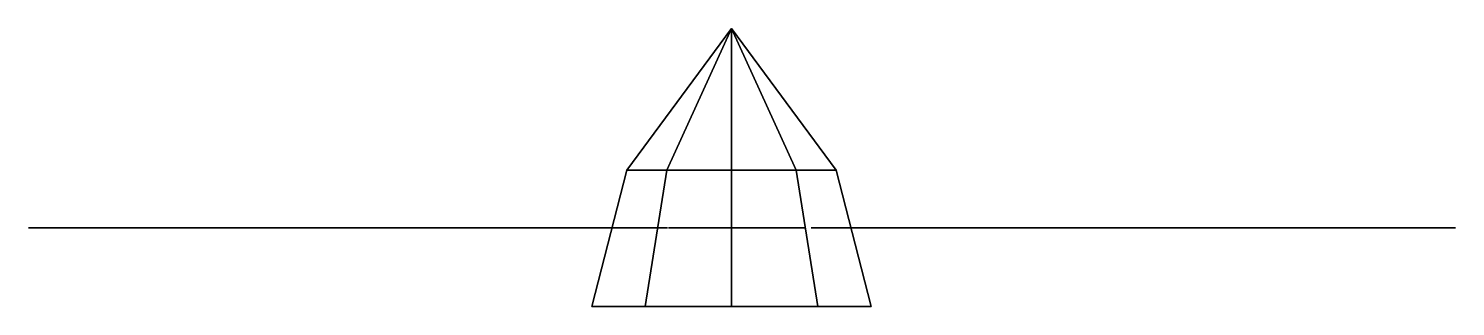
# Model space of a CAD drawing. Extents: x -1.34 to 1.38, y 4.77 to 5.3.
import ezdxf

# ---------------------------------------------------------------- set-up
doc = ezdxf.new("R2010")
doc.units = 0
doc.layers.add('PROPELLER', color=1, linetype='CONTINUOUS')

msp = doc.modelspace()

# ---------------------------------------------------------------- linework, layer by layer
at = {"layer": 'PROPELLER'}
for points in [[(-0.1997, 5.03, 0.0649), (-0.1234, 5.03, 0.1699), (0, 5.3)], [(-0.1997, 5.03, -0.0649), (-0.1997, 5.03, 0.0649), (0, 5.3)], [(-0.1234, 5.03, -0.1699), (-0.1997, 5.03, -0.0649), (0, 5.3)], [(-0.1234, 5.03, 0.1699), (0, 5.03, 0.21), (0, 5.3)], [(0, 5.03, -0.21), (-0.1234, 5.03, -0.1699), (0, 5.3)], [(0, 5.03, 0.21), (0.1234, 5.03, 0.1699), (0, 5.3)], [(0.1234, 5.03, 0.1699), (0.1997, 5.03, 0.0649), (0, 5.3)], [(0.1234, 5.03, -0.1699), (0, 5.03, -0.21), (0, 5.3)], [(0.1997, 5.03, -0.0649), (0.1234, 5.03, -0.1699), (0, 5.3)], [(0.1997, 5.03, 0.0649), (0.1997, 5.03, -0.0649), (0, 5.3)], [(-0.1234, 5.03, 0.1699), (-0.1997, 5.03, 0.0649), (-0.2663, 4.77, 0.0865), (-0.1646, 4.77, 0.2265)], [(-0.1997, 5.03, -0.0649), (-0.1234, 5.03, -0.1699), (-0.1646, 4.77, -0.2265), (-0.2663, 4.77, -0.0865)], [(-0.1997, 5.03, 0.0649), (-0.1997, 5.03, -0.0649), (-0.2663, 4.77, -0.0865), (-0.2663, 4.77, 0.0865)], [(0, 5.03, 0.21), (-0.1234, 5.03, 0.1699), (-0.1646, 4.77, 0.2265), (0, 4.77, 0.28)], [(-0.1234, 5.03, -0.1699), (0, 5.03, -0.21), (0, 4.77, -0.28), (-0.1646, 4.77, -0.2265)], [(0.1234, 5.03, 0.1699), (0, 5.03, 0.21), (0, 4.77, 0.28), (0.1646, 4.77, 0.2265)], [(0, 5.03, -0.21), (0.1234, 5.03, -0.1699), (0.1646, 4.77, -0.2265), (0, 4.77, -0.28)], [(0.1997, 5.03, 0.0649), (0.1234, 5.03, 0.1699), (0.1646, 4.77, 0.2265), (0.2663, 4.77, 0.0865)], [(0.1234, 5.03, -0.1699), (0.1997, 5.03, -0.0649), (0.2663, 4.77, -0.0865), (0.1646, 4.77, -0.2265)], [(0.1997, 5.03, -0.0649), (0.1997, 5.03, 0.0649), (0.2663, 4.77, 0.0865), (0.2663, 4.77, -0.0865)], [(-1.321, 4.92, -0.8246), (-1.341, 4.92, -0.79), (-1.2771, 4.92, -0.6607), (-1.0275, 4.92, -0.7129)], [(-1.0275, 4.92, -0.7129), (-1.2771, 4.92, -0.6607), (-1.341, 4.92, -0.79), (-1.321, 4.92, -0.8246)], [(-0.848, 4.92, -0.6439), (-1.1325, 4.92, -0.5311), (-1.2771, 4.92, -0.6607), (-1.0275, 4.92, -0.7129)], [(-1.0275, 4.92, -0.7129), (-1.2771, 4.92, -0.6607), (-1.1325, 4.92, -0.5311), (-0.848, 4.92, -0.6439)], [(-0.848, 4.92, -0.6439), (-1.1325, 4.92, -0.5311), (-0.9383, 4.92, -0.4074), (-0.6438, 4.92, -0.5376)], [(-0.6438, 4.92, -0.5376), (-0.9383, 4.92, -0.4074), (-1.1325, 4.92, -0.5311), (-0.848, 4.92, -0.6439)], [(-0.6438, 4.92, -0.5376), (-0.9383, 4.92, -0.4074), (-0.7218, 4.92, -0.2824), (-0.4523, 4.92, -0.3693)], [(-0.4523, 4.92, -0.3693), (-0.7218, 4.92, -0.2824), (-0.9383, 4.92, -0.4074), (-0.6438, 4.92, -0.5376)], [(-0.1222, 4.92, -0.121), (-0.1422, 4.92, -0.0863), (-0.7218, 4.92, -0.2824), (-0.4523, 4.92, -0.3693)], [(-0.4523, 4.92, -0.3693), (-0.7218, 4.92, -0.2824), (-0.1422, 4.92, -0.0863), (-0.1222, 4.92, -0.121)], [(-0.12, 4.92, 0.82), (0.14, 4.92, 1.01), (0.13, 4.92, 1.24), (-0.11, 4.92, 1.05)], [(-0.11, 4.92, 1.05), (0.13, 4.92, 1.24), (0.14, 4.92, 1.01), (-0.12, 4.92, 0.82)], [(-0.12, 4.92, 0.82), (0.14, 4.92, 1.01), (0.14, 4.92, 0.76), (-0.07, 4.92, 0.57)], [(-0.07, 4.92, 0.57), (0.14, 4.92, 0.76), (0.14, 4.92, 1.01), (-0.12, 4.92, 0.82)], [(-0.08, 4.92, 1.24), (0.09, 4.92, 1.43), (0.13, 4.92, 1.24), (-0.11, 4.92, 1.05)], [(-0.11, 4.92, 1.05), (0.13, 4.92, 1.24), (0.09, 4.92, 1.43), (-0.08, 4.92, 1.24)], [(-0.03, 4.92, 1.55), (0.01, 4.92, 1.55), (0.09, 4.92, 1.43), (-0.08, 4.92, 1.24)], [(-0.08, 4.92, 1.24), (0.09, 4.92, 1.43), (0.01, 4.92, 1.55), (-0.03, 4.92, 1.55)], [(-0.07, 4.92, 0.57), (0.14, 4.92, 0.76), (0.02, 4.92, 0.16), (-0.02, 4.92, 0.16)], [(-0.02, 4.92, 0.16), (0.02, 4.92, 0.16), (0.14, 4.92, 0.76), (-0.07, 4.92, 0.57)], [(0.1722, 4.92, -0.069), (0.1522, 4.92, -0.1037), (0.6118, 4.92, -0.5076), (0.5523, 4.92, -0.2307)], [(0.5523, 4.92, -0.2307), (0.6118, 4.92, -0.5076), (0.1522, 4.92, -0.1037), (0.1722, 4.92, -0.069)], [(0.7938, 4.92, -0.3124), (0.8283, 4.92, -0.6326), (0.6118, 4.92, -0.5076), (0.5523, 4.92, -0.2307)], [(0.5523, 4.92, -0.2307), (0.6118, 4.92, -0.5076), (0.8283, 4.92, -0.6326), (0.7938, 4.92, -0.3124)], [(0.988, 4.92, -0.4361), (1.0325, 4.92, -0.7389), (0.8283, 4.92, -0.6326), (0.7938, 4.92, -0.3124)], [(0.7938, 4.92, -0.3124), (0.8283, 4.92, -0.6326), (1.0325, 4.92, -0.7389), (0.988, 4.92, -0.4361)], [(0.988, 4.92, -0.4361), (1.0325, 4.92, -0.7389), (1.2171, 4.92, -0.7993), (1.1375, 4.92, -0.5571)], [(1.1375, 4.92, -0.5571), (1.2171, 4.92, -0.7993), (1.0325, 4.92, -0.7389), (0.988, 4.92, -0.4361)], [(1.381, 4.92, -0.7554), (1.361, 4.92, -0.79), (1.2171, 4.92, -0.7993), (1.1375, 4.92, -0.5571)], [(1.1375, 4.92, -0.5571), (1.2171, 4.92, -0.7993), (1.361, 4.92, -0.79), (1.381, 4.92, -0.7554)]]:
    msp.add_3dface(points, dxfattribs=at)

doc.saveas('drawing.dxf')
